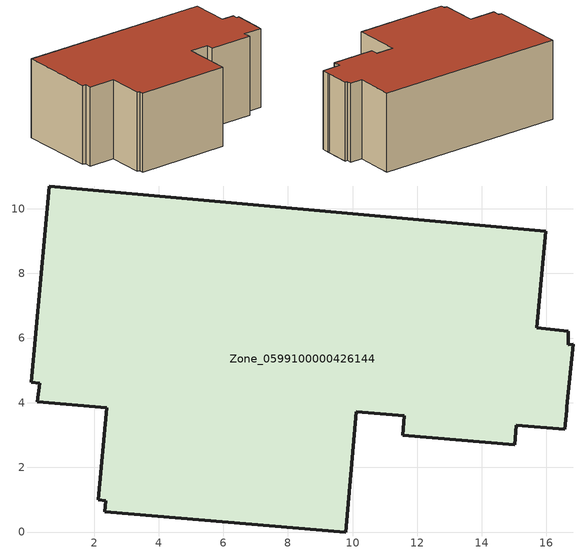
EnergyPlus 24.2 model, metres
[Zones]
Zone_0599100000426144
 floor ground (C_G): 16.63,3.77 16.57,3.17 15.06,3.3 15.02,2.7 11.55,2.99 11.6,3.59 10.11,3.72 9.79,0 2.33,0.63 2.36,0.96 2.13,1 2.39,3.84 0.24,4.04 0.31,4.61 0.05,4.63 0.61,10.71 15.97,9.31 15.7,6.32 16.68,6.22 16.67,5.8 16.83,5.8 16.63,3.88 z0
 wall outside (C_F): 15.97,9.31 0.61,10.71 0.05,4.63 0.31,4.61 0.24,4.04 2.39,3.84 2.13,1 2.36,0.96 2.33,0.63 9.79,0 10.11,3.72 11.6,3.59 11.55,2.99 15.02,2.7 15.06,3.3 16.57,3.17 16.63,3.77 16.63,3.88 16.83,5.8 16.67,5.8 16.68,6.22 15.7,6.32 15.97,9.31 z0:6.33
 roof outside (C_R): 16.57,3.17 16.63,3.77 16.63,3.88 16.83,5.8 16.67,5.8 16.68,6.22 15.7,6.32 15.97,9.31 0.61,10.71 0.05,4.63 0.31,4.61 0.24,4.04 2.39,3.84 2.13,1 2.36,0.96 2.33,0.63 9.79,0 10.11,3.72 11.6,3.59 11.55,2.99 15.02,2.7 15.06,3.3 z6.33
[BUILDING]
Pand.0599100000426144: North Axis=0; Terrain=City; Loads Convergence Tolerance Value=0.04; Temperature Convergence Tolerance Value=0.4; Solar Distribution=FullExterior; Maximum Number of Warmup Days=25; Minimum Number of Warmup Days=1
[Site:Location]
Rotterdam.The.Hague.AP_ZH_NLD Design_Conditions: Latitude=51.96; Longitude=4.45; Time Zone=1; Elevation=-4.5
[SITE:GROUNDTEMPERATURE:BUILDINGSURFACE]
18, 18, 18, 18, 18, 18, 18, 18, 18, 18, 18, 18
[MATERIAL] Thermal Absorptance=0.9; Solar Absorptance=0.7; Visible Absorptance=0.7
Name | Roughness | Thickness | Conductivity | Density | Specific Heat
G.D.2006-2014 | MediumSmooth | 0.15 | 0.06 | 540 | 1210
F.D.2006-2014 | Rough | 0.3 | 0.12 | 1920 | 840
R.D.2006-2014 | MediumRough | 0.2 | 0.08 | 1500 | 1000
[CONSTRUCTION]
C_G: G.D.2006-2014
C_F: F.D.2006-2014
C_R: R.D.2006-2014
[ZONE]
Zone_0599100000426144: Type=1; Multiplier=1; Ceiling Height=Autocalculate; Volume=Autocalculate; Floor Area=autocalculate; Part of Total Floor Area=Yes
[ZONEINFILTRATION:DESIGNFLOWRATE]
Infil_Zone_0599100000426144: Zone or ZoneList or Space or SpaceList=Zone_0599100000426144; Schedule=AlwaysOn; Design Flow Rate Calculation Method=Flow/Area; Flow Rate per Floor Area=0.0021; Constant Term Coefficient=1; Temperature Term Coefficient=0; Velocity Term Coefficient=0; Velocity Squared Term Coefficient=0
[HVACTEMPLATE:ZONE:IDEALLOADSAIRSYSTEM]
Zone_0599100000426144: Maximum Heating Supply Air Temperature=50; Minimum Cooling Supply Air Temperature=13; Maximum Heating Supply Air Humidity Ratio=0.0156; Minimum Cooling Supply Air Humidity Ratio=0.0077; Heating Limit=NoLimit; Cooling Limit=NoLimit; Dehumidification Control Type=ConstantSensibleHeatRatio; Cooling Sensible Heat Ratio=0.7; Dehumidification Setpoint=60; Humidification Control Type=None; Humidification Setpoint=30; Outdoor Air Method=None; Outdoor Air Flow Rate per Person=0.00944; Outdoor Air Flow Rate per Zone Floor Area=0; Outdoor Air Flow Rate per Zone=0; Demand Controlled Ventilation Type=None; Outdoor Air Economizer Type=NoEconomizer; Heat Recovery Type=None; Sensible Heat Recovery Effectiveness=0.7; Latent Heat Recovery Effectiveness=0.65
[ZONECONTROL:THERMOSTAT]
ThermostatControl_Zone_0599100000426144: Zone or ZoneList=Zone_0599100000426144; Control Type Schedule=DualSetpointControlType; Control 1=Thermostat_Zone_0599100000426144; Temperature Difference Between Cutout And Setpoint=0
[THERMOSTATSETPOINT:DUALSETPOINT]
Thermostat_Zone_0599100000426144: Heating Setpoint Temperature Schedule=HeatingSetpoint_Zone_0599100000426144; Cooling Setpoint Temperature Schedule=CoolingSetpoint_Zone_0599100000426144
[SCHEDULE:COMPACT]
HeatingSetpoint_Zone_0599100000426144: Through: 12/31, For: AllDays, Until: 24:00, 21
CoolingSetpoint_Zone_0599100000426144: Through: 12/31, For: AllDays, Until: 24:00, 24
DualSetpointControlType: Through: 12/31, For: AllDays, Until: 24:00, 4
AlwaysOn: Through: 12/31, For: AllDays, Until: 24:00, 1
